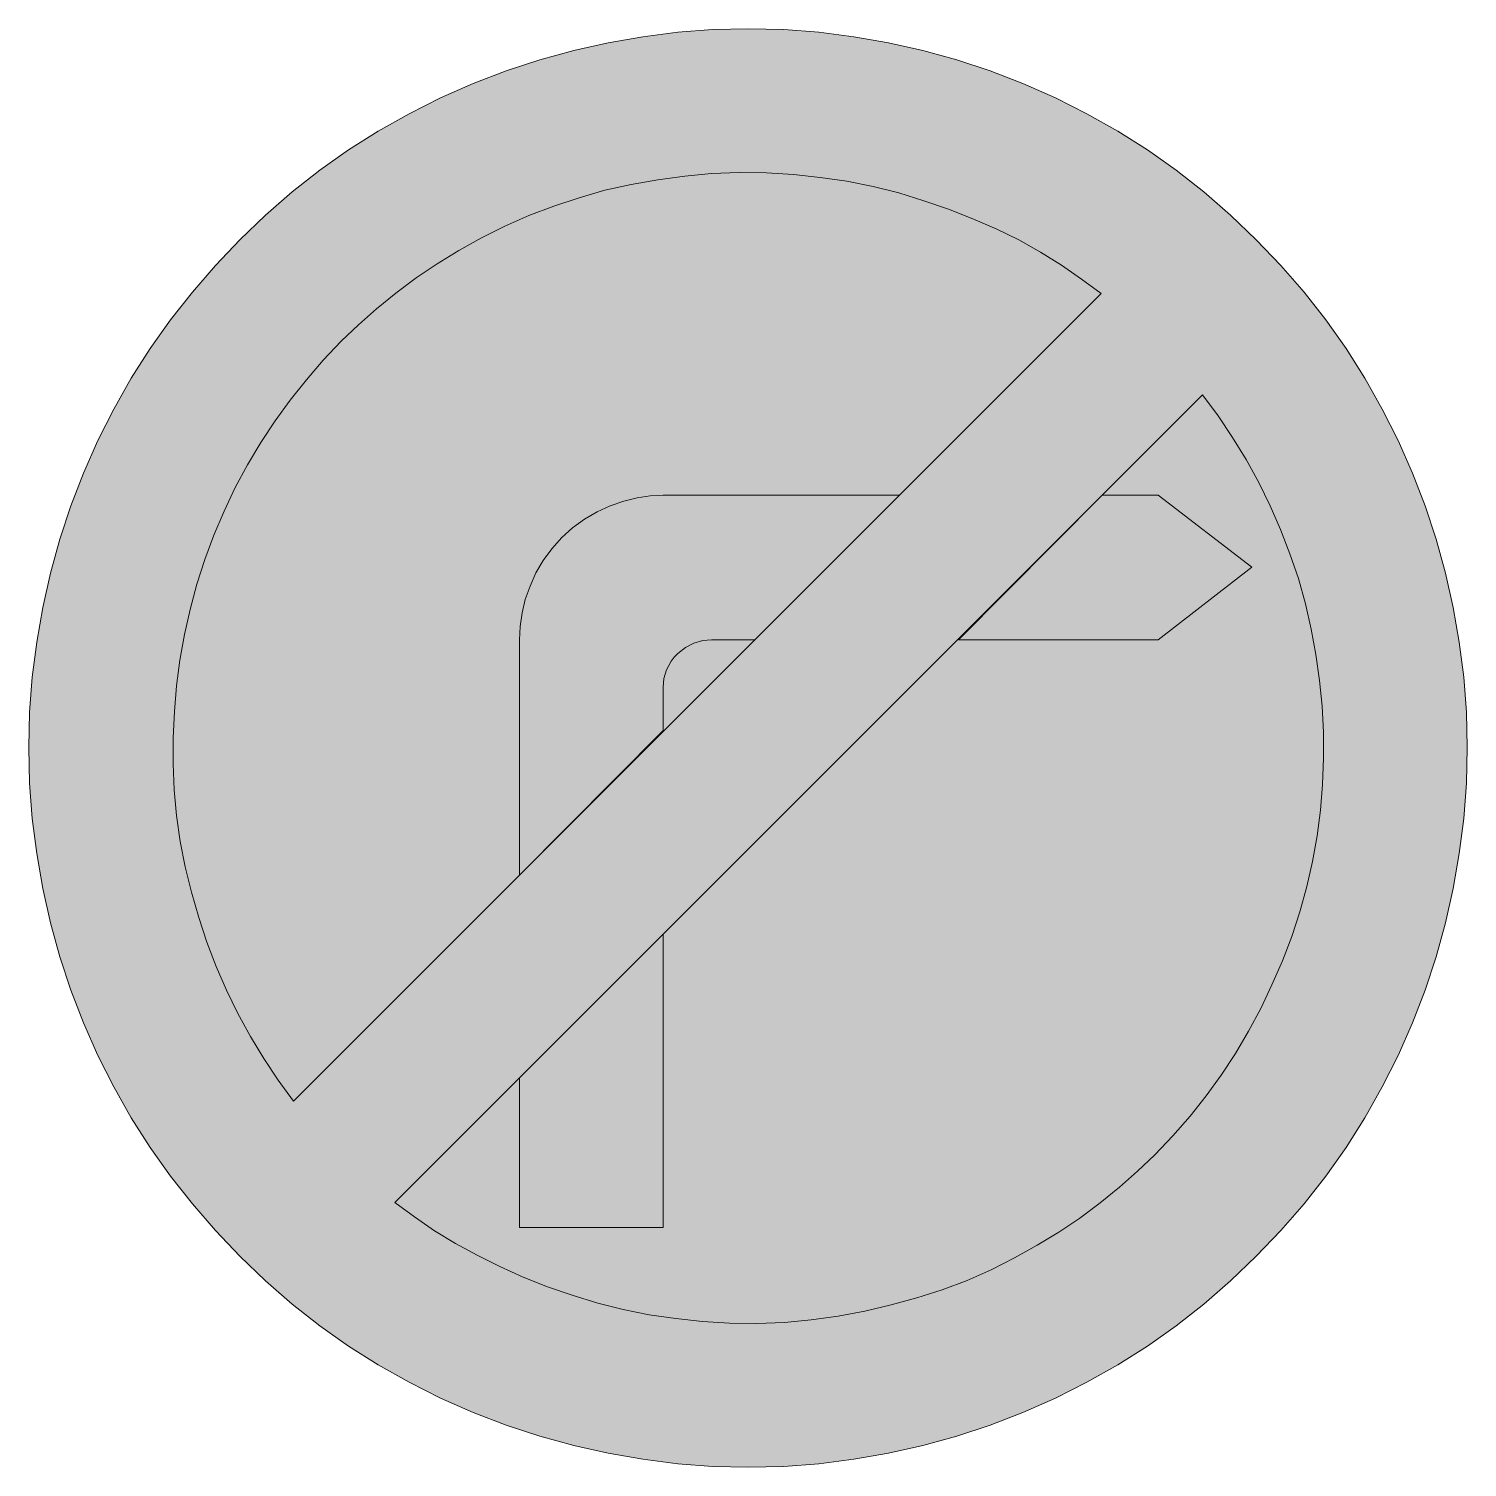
# Model space of a CAD drawing. Header units: metres. Extents: x 162 to 408, y 13 to 259.
import ezdxf

# ---------------------------------------------------------------- set-up
doc = ezdxf.new("R2010")
doc.units = ezdxf.units.M
for name, color, linetype, true_color in [('FILL_BLACK_000000', 7, 'Continuous', 0x000000), ('FILL_RED_FF0000', 7, 'Continuous', 0xff0000), ('FILL_WHITE_FFFFFF', 7, 'Continuous', 0xffffff)]:
    doc.layers.add(name, color=color, linetype=linetype, true_color=true_color)

msp = doc.modelspace()

# ---------------------------------------------------------------- hatches: boundary and pattern name
at = {"layer": 'FILL_BLACK_000000', "true_color": 0x000000}
h = msp.add_hatch(color=7, dxfattribs=at)
h.dxf.hatch_style = 1
h.paths.add_polyline_path([(245.98, 156.73), (246.31, 159.03), (246.87, 161.32), (247.68, 163.62), (248.65, 165.85), (249.91, 167.96), (251.4, 169.97), (253.08, 171.9), (254.93, 173.55), (256.95, 175), (259.1, 176.25), (261.36, 177.3), (263.65, 178.11), (265.93, 178.67), (268.17, 179), (270.36, 179.1), (310.68, 179.1), (286.02, 154.44), (278.64, 154.44), (277.13, 154.3), (275.62, 153.88), (274.18, 153.15), (272.88, 152.1), (272.25, 151.47), (271.73, 150.79), (270.94, 149.35), (270.5, 147.85), (270.36, 146.34), (270.36, 138.96), (245.88, 114.3), (245.88, 154.44), (245.98, 156.73)])
h = msp.add_hatch(color=7, dxfattribs=at)
h.dxf.hatch_style = 1
h.paths.add_polyline_path([(354.78, 154.44), (320.76, 154.44), (345.24, 179.1), (354.78, 179.1), (370.8, 166.86), (354.78, 154.44)])
h = msp.add_hatch(color=7, dxfattribs=at)
h.dxf.hatch_style = 1
h.paths.add_polyline_path([(245.88, 54.18), (245.88, 79.74), (270.36, 104.22), (270.36, 54.18), (245.88, 54.18)])
at = {"layer": 'FILL_RED_FF0000', "true_color": 0xff0000}
h = msp.add_hatch(color=7, dxfattribs=at)
h.dxf.hatch_style = 1
h.paths.add_polyline_path([(162.33, 142.09), (162.78, 148.08), (163.53, 154.04), (164.56, 159.95), (165.89, 165.81), (167.5, 171.59), (169.38, 177.29), (171.54, 182.88), (173.98, 188.41), (176.69, 193.8), (179.67, 199.04), (182.9, 204.12), (186.38, 209.03), (190.09, 213.76), (194.03, 218.31), (198.18, 222.66), (202.53, 226.86), (207.08, 230.82), (211.81, 234.54), (216.72, 238), (221.8, 241.22), (227.04, 244.18), (232.43, 246.87), (237.96, 249.3), (243.6, 251.46), (249.33, 253.34), (255.12, 254.95), (260.98, 256.27), (266.9, 257.31), (272.87, 258.06), (278.88, 258.51), (284.94, 258.66), (290.95, 258.51), (296.94, 258.06), (302.9, 257.31), (308.81, 256.27), (314.67, 254.95), (320.45, 253.34), (326.15, 251.46), (331.74, 249.3), (337.27, 246.87), (342.66, 244.18), (347.9, 241.22), (352.98, 238), (357.89, 234.54), (362.62, 230.82), (367.17, 226.86), (371.52, 222.66), (375.72, 218.31), (379.68, 213.76), (383.4, 209.03), (386.86, 204.12), (390.08, 199.04), (393.04, 193.8), (395.73, 188.41), (398.16, 182.88), (400.32, 177.29), (402.2, 171.59), (403.81, 165.81), (405.13, 159.95), (406.17, 154.04), (406.92, 148.08), (407.37, 142.09), (407.52, 136.08), (407.37, 130.02), (406.92, 123.98), (406.17, 117.99), (405.13, 112.05), (403.81, 106.18), (402.2, 100.39), (400.32, 94.69), (398.16, 89.1), (395.73, 83.57), (393.04, 78.18), (390.08, 72.94), (386.86, 67.86), (383.4, 62.95), (379.68, 58.22), (375.72, 53.67), (371.52, 49.32), (367.17, 45.12), (362.62, 41.16), (357.89, 37.44), (352.98, 33.97), (347.9, 30.76), (342.66, 27.8), (337.27, 25.11), (331.74, 22.68), (326.15, 20.52), (320.45, 18.64), (314.67, 17.03), (308.81, 15.7), (302.9, 14.67), (296.94, 13.92), (290.95, 13.47), (284.94, 13.32), (278.88, 13.47), (272.87, 13.92), (266.9, 14.67), (260.98, 15.7), (255.12, 17.03), (249.33, 18.64), (243.6, 20.52), (237.96, 22.68), (232.43, 25.11), (227.04, 27.8), (221.8, 30.76), (216.72, 33.97), (211.81, 37.44), (207.08, 41.16), (202.53, 45.12), (198.18, 49.32), (194.03, 53.67), (190.09, 58.22), (186.38, 62.95), (182.9, 67.86), (179.67, 72.94), (176.69, 78.18), (173.98, 83.57), (171.54, 89.1), (169.38, 94.69), (167.5, 100.39), (165.89, 106.18), (164.56, 112.05), (163.53, 117.99), (162.78, 123.98), (162.33, 130.02), (162.18, 136.08), (162.33, 142.09)])
at = {"layer": 'FILL_WHITE_FFFFFF', "true_color": 0xffffff}
h = msp.add_hatch(color=7, dxfattribs=at)
h.dxf.hatch_style = 1
h.paths.add_polyline_path([(204.74, 79.35), (202.27, 83.03), (199.97, 86.81), (197.84, 90.7), (195.89, 94.67), (194.12, 98.74), (192.54, 102.88), (191.16, 107.1), (189.91, 111.38), (188.87, 115.7), (188.03, 120.06), (187.4, 124.45), (186.99, 128.86), (186.78, 133.3), (186.79, 137.75), (187.02, 142.2), (187.39, 146.59), (187.96, 150.96), (188.73, 155.32), (189.7, 159.64), (190.86, 163.92), (192.21, 168.15), (193.75, 172.31), (195.48, 176.4), (197.39, 180.4), (199.49, 184.29), (201.75, 188.08), (204.19, 191.77), (206.78, 195.34), (209.53, 198.8), (212.42, 202.15), (215.46, 205.38), (218.39, 208.18), (221.51, 210.91), (224.8, 213.58), (228.24, 216.18), (231.82, 218.57), (235.53, 220.86), (239.38, 223.01), (243.36, 225), (247.47, 226.79), (251.71, 228.4), (256.04, 229.83), (260.46, 231.12), (264.95, 232.1), (269.48, 232.9), (274.05, 233.52), (278.64, 234), (283.33, 234.17), (287.98, 234.11), (292.59, 233.82), (297.18, 233.28), (301.73, 232.64), (306.2, 231.77), (310.57, 230.67), (314.82, 229.32), (319.07, 227.87), (323.19, 226.26), (327.17, 224.51), (331.02, 222.66), (334.73, 220.57), (338.31, 218.34), (341.75, 215.98), (345.06, 213.48), (207.36, 75.78), (204.74, 79.35)])
h = msp.add_hatch(color=7, dxfattribs=at)
h.dxf.hatch_style = 1
h.paths.add_polyline_path([(365.02, 192.63), (367.51, 188.95), (369.82, 185.17), (371.95, 181.28), (373.9, 177.31), (375.68, 173.24), (377.29, 169.1), (378.72, 164.88), (379.91, 160.6), (380.91, 156.28), (381.72, 151.92), (382.34, 147.53), (382.77, 143.12), (383, 138.68), (383.03, 134.23), (382.86, 129.78), (382.49, 125.39), (381.91, 121.02), (381.14, 116.66), (380.16, 112.34), (378.98, 108.06), (377.59, 103.83), (376.01, 99.67), (374.22, 95.58), (372.31, 91.58), (370.24, 87.69), (367.99, 83.9), (365.58, 80.21), (363, 76.64), (360.25, 73.18), (357.33, 69.83), (354.24, 66.6), (351.31, 63.8), (348.19, 61.06), (344.9, 58.4), (341.46, 55.8), (337.88, 53.43), (334.17, 51.19), (330.32, 49.04), (326.34, 46.98), (322.23, 45.19), (317.99, 43.6), (313.66, 42.22), (309.24, 41.04), (304.75, 39.95), (300.22, 39.1), (295.65, 38.46), (291.06, 37.98), (286.37, 37.81), (281.72, 37.87), (277.11, 38.16), (272.52, 38.7), (267.99, 39.34), (263.56, 40.21), (259.21, 41.31), (254.88, 42.66), (250.63, 44.11), (246.51, 45.74), (242.53, 47.55), (238.68, 49.5), (234.97, 51.49), (231.39, 53.66), (227.95, 56.01), (224.64, 58.5), (362.34, 196.2), (365.02, 192.63)])

# ---------------------------------------------------------------- linework, layer by layer
at = {"layer": 'FILL_BLACK_000000', "lineweight": 0, "true_color": 0x000000}
for points in [[(245.98, 156.73), (246.31, 159.03), (246.87, 161.32), (247.68, 163.62), (248.65, 165.85), (249.91, 167.96), (251.4, 169.97), (253.08, 171.9), (254.93, 173.55), (256.95, 175), (259.1, 176.25), (261.36, 177.3), (263.65, 178.11), (265.93, 178.67), (268.17, 179), (270.36, 179.1), (310.68, 179.1), (286.02, 154.44), (278.64, 154.44), (277.13, 154.3), (275.62, 153.88), (274.18, 153.15), (272.88, 152.1), (272.25, 151.47), (271.73, 150.79), (270.94, 149.35), (270.5, 147.85), (270.36, 146.34), (270.36, 138.96), (245.88, 114.3), (245.88, 154.44)], [(354.78, 154.44), (320.76, 154.44), (345.24, 179.1), (354.78, 179.1), (370.8, 166.86)], [(245.88, 54.18), (245.88, 79.74), (270.36, 104.22), (270.36, 54.18)]]:
    msp.add_lwpolyline(points, close=True, dxfattribs=at)
at = {"layer": 'FILL_RED_FF0000', "lineweight": 0, "true_color": 0xff0000}
msp.add_lwpolyline([(162.33, 142.09), (162.78, 148.08), (163.53, 154.04), (164.56, 159.95), (165.89, 165.81), (167.5, 171.59), (169.38, 177.29), (171.54, 182.88), (173.98, 188.41), (176.69, 193.8), (179.67, 199.04), (182.9, 204.12), (186.38, 209.03), (190.09, 213.76), (194.03, 218.31), (198.18, 222.66), (202.53, 226.86), (207.08, 230.82), (211.81, 234.54), (216.72, 238), (221.8, 241.22), (227.04, 244.18), (232.43, 246.87), (237.96, 249.3), (243.6, 251.46), (249.33, 253.34), (255.12, 254.95), (260.98, 256.27), (266.9, 257.31), (272.87, 258.06), (278.88, 258.51), (284.94, 258.66), (290.95, 258.51), (296.94, 258.06), (302.9, 257.31), (308.81, 256.27), (314.67, 254.95), (320.45, 253.34), (326.15, 251.46), (331.74, 249.3), (337.27, 246.87), (342.66, 244.18), (347.9, 241.22), (352.98, 238), (357.89, 234.54), (362.62, 230.82), (367.17, 226.86), (371.52, 222.66), (375.72, 218.31), (379.68, 213.76), (383.4, 209.03), (386.86, 204.12), (390.08, 199.04), (393.04, 193.8), (395.73, 188.41), (398.16, 182.88), (400.32, 177.29), (402.2, 171.59), (403.81, 165.81), (405.13, 159.95), (406.17, 154.04), (406.92, 148.08), (407.37, 142.09), (407.52, 136.08), (407.37, 130.02), (406.92, 123.98), (406.17, 117.99), (405.13, 112.05), (403.81, 106.18), (402.2, 100.39), (400.32, 94.69), (398.16, 89.1), (395.73, 83.57), (393.04, 78.18), (390.08, 72.94), (386.86, 67.86), (383.4, 62.95), (379.68, 58.22), (375.72, 53.67), (371.52, 49.32), (367.17, 45.12), (362.62, 41.16), (357.89, 37.44), (352.98, 33.97), (347.9, 30.76), (342.66, 27.8), (337.27, 25.11), (331.74, 22.68), (326.15, 20.52), (320.45, 18.64), (314.67, 17.03), (308.81, 15.7), (302.9, 14.67), (296.94, 13.92), (290.95, 13.47), (284.94, 13.32), (278.88, 13.47), (272.87, 13.92), (266.9, 14.67), (260.98, 15.7), (255.12, 17.03), (249.33, 18.64), (243.6, 20.52), (237.96, 22.68), (232.43, 25.11), (227.04, 27.8), (221.8, 30.76), (216.72, 33.97), (211.81, 37.44), (207.08, 41.16), (202.53, 45.12), (198.18, 49.32), (194.03, 53.67), (190.09, 58.22), (186.38, 62.95), (182.9, 67.86), (179.67, 72.94), (176.69, 78.18), (173.98, 83.57), (171.54, 89.1), (169.38, 94.69), (167.5, 100.39), (165.89, 106.18), (164.56, 112.05), (163.53, 117.99), (162.78, 123.98), (162.33, 130.02), (162.18, 136.08)], close=True, dxfattribs=at)
at = {"layer": 'FILL_WHITE_FFFFFF', "lineweight": 0, "true_color": 0xff0000}
for points in [[(204.74, 79.35), (202.27, 83.03), (199.97, 86.81), (197.84, 90.7), (195.89, 94.67), (194.12, 98.74), (192.54, 102.88), (191.16, 107.1), (189.91, 111.38), (188.87, 115.7), (188.03, 120.06), (187.4, 124.45), (186.99, 128.86), (186.78, 133.3), (186.79, 137.75), (187.02, 142.2), (187.39, 146.59), (187.96, 150.96), (188.73, 155.32), (189.7, 159.64), (190.86, 163.92), (192.21, 168.15), (193.75, 172.31), (195.48, 176.4), (197.39, 180.4), (199.49, 184.29), (201.75, 188.08), (204.19, 191.77), (206.78, 195.34), (209.53, 198.8), (212.42, 202.15), (215.46, 205.38), (218.39, 208.18), (221.51, 210.91), (224.8, 213.58), (228.24, 216.18), (231.82, 218.57), (235.53, 220.86), (239.38, 223.01), (243.36, 225), (247.47, 226.79), (251.71, 228.4), (256.04, 229.83), (260.46, 231.12), (264.95, 232.1), (269.48, 232.9), (274.05, 233.52), (278.64, 234), (283.33, 234.17), (287.98, 234.11), (292.59, 233.82), (297.18, 233.28), (301.73, 232.64), (306.2, 231.77), (310.57, 230.67), (314.82, 229.32), (319.07, 227.87), (323.19, 226.26), (327.17, 224.51), (331.02, 222.66), (334.73, 220.57), (338.31, 218.34), (341.75, 215.98), (345.06, 213.48), (207.36, 75.78)], [(365.02, 192.63), (367.51, 188.95), (369.82, 185.17), (371.95, 181.28), (373.9, 177.31), (375.68, 173.24), (377.29, 169.1), (378.72, 164.88), (379.91, 160.6), (380.91, 156.28), (381.72, 151.92), (382.34, 147.53), (382.77, 143.12), (383, 138.68), (383.03, 134.23), (382.86, 129.78), (382.49, 125.39), (381.91, 121.02), (381.14, 116.66), (380.16, 112.34), (378.98, 108.06), (377.59, 103.83), (376.01, 99.67), (374.22, 95.58), (372.31, 91.58), (370.24, 87.69), (367.99, 83.9), (365.58, 80.21), (363, 76.64), (360.25, 73.18), (357.33, 69.83), (354.24, 66.6), (351.31, 63.8), (348.19, 61.06), (344.9, 58.4), (341.46, 55.8), (337.88, 53.43), (334.17, 51.19), (330.32, 49.04), (326.34, 46.98), (322.23, 45.19), (317.99, 43.6), (313.66, 42.22), (309.24, 41.04), (304.75, 39.95), (300.22, 39.1), (295.65, 38.46), (291.06, 37.98), (286.37, 37.81), (281.72, 37.87), (277.11, 38.16), (272.52, 38.7), (267.99, 39.34), (263.56, 40.21), (259.21, 41.31), (254.88, 42.66), (250.63, 44.11), (246.51, 45.74), (242.53, 47.55), (238.68, 49.5), (234.97, 51.49), (231.39, 53.66), (227.95, 56.01), (224.64, 58.5), (362.34, 196.2)]]:
    msp.add_lwpolyline(points, close=True, dxfattribs=at)

doc.saveas('drawing.dxf')
